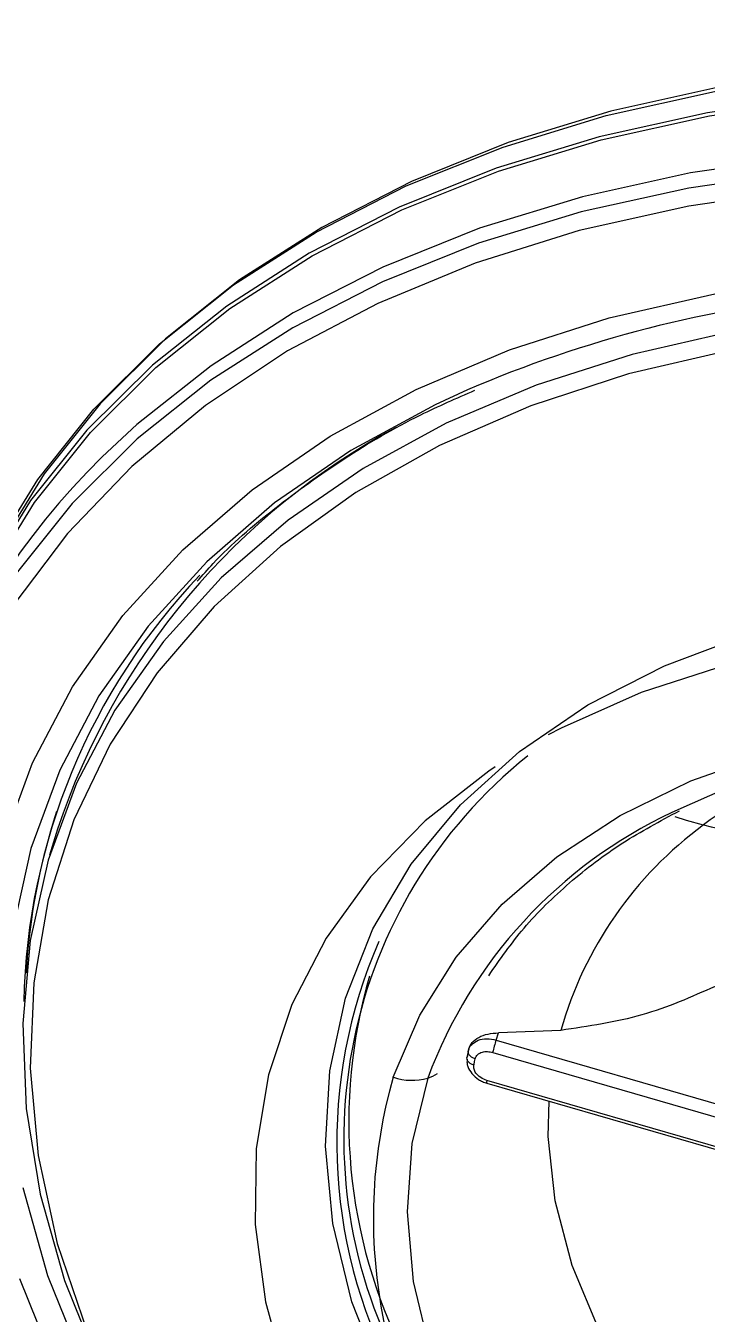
# Model space of a CAD drawing. Extents: x 400 to 501, y 484 to 634.
# Drawn here: x 428.582 to 429.445, y 580.964 to 582.597 of the extents above; entities that cross this region are included whole.
import ezdxf

# ---------------------------------------------------------------- set-up
doc = ezdxf.new("R2010")
doc.units = 0
doc.header["$MEASUREMENT"] = 0
doc.layers.add('DIM', color=3, linetype='Continuous')
doc.layers.add('GEOMETRY', color=3, linetype='Continuous', lineweight=25)

# ---------------------------------------------------------------- blocks, each defined once
blk = doc.blocks.new('2026 GRANDEE')
at = {"layer": 'GEOMETRY'}
for p, q in [((-21.8031, -15.2616), (-21.8131, -15.2946)), ((-21.2473, -15.5289), (-21.2444, -15.5199)), ((-21.1656, -15.5166), (-21.2444, -15.5199)), ((-21.2822, -15.5402), (-21.2826, -15.542)), ((-21.2473, -15.5289), (-20.4925, -15.7475)), ((-21.2835, -15.5465), (-21.2843, -15.5504)), ((-21.2518, -15.5445), (-20.497, -15.7631)), ((-21.2594, -15.5834), (-20.5046, -15.802)), ((-20.5043, -15.7986), (-21.2591, -15.58))]:
    blk.add_line(p, q, dxfattribs=at)
at = {"layer": 'GEOMETRY', "flags": 128}
for points in [[(-20.8225, -14.3011), (-20.9652, -14.3215), (-21.1021, -14.3518), (-21.2323, -14.3917), (-21.3547, -14.4409), (-21.4684, -14.4991), (-21.5725, -14.5658), (-21.6663, -14.6405), (-21.749, -14.7226), (-21.8199, -14.8116), (-21.8787, -14.9066), (-21.888, -14.9245)], [(-21.9476, -15.0548), (-21.9333, -15.0147), (-21.8871, -14.9139), (-21.8282, -14.8185), (-21.757, -14.7293), (-21.674, -14.6469), (-21.58, -14.572), (-21.4755, -14.5051), (-21.3615, -14.4467), (-21.2387, -14.3973), (-21.1081, -14.3573), (-20.9707, -14.3269), (-20.85, -14.3089)], [(-20.8365, -14.3333), (-20.9796, -14.3538), (-21.117, -14.3842), (-21.2476, -14.4242), (-21.3703, -14.4736), (-21.4844, -14.532), (-21.5888, -14.5989), (-21.6829, -14.6738), (-21.7658, -14.7562), (-21.8371, -14.8454), (-21.896, -14.9408), (-21.9422, -15.0416), (-21.9753, -15.1471), (-21.9827, -15.1796)], [(-21.9513, -15.0834), (-21.937, -15.0434), (-21.891, -14.9429), (-21.8322, -14.8479), (-21.7612, -14.7589), (-21.6785, -14.6768), (-21.5847, -14.602), (-21.4806, -14.5353), (-21.3669, -14.4771), (-21.2445, -14.4279), (-21.1143, -14.388), (-20.9774, -14.3577), (-20.8347, -14.3373)], [(-20.8585, -14.4096), (-21.0012, -14.43), (-21.1382, -14.4603), (-21.2684, -14.5002), (-21.3908, -14.5494), (-21.5045, -14.6076), (-21.6086, -14.6744), (-21.7024, -14.7491), (-21.7274, -14.772)], [(-20.8612, -14.4289), (-21.0034, -14.4493), (-21.1399, -14.4795), (-21.2696, -14.5192), (-21.3916, -14.5683), (-21.5049, -14.6263), (-21.6087, -14.6928), (-21.7021, -14.7672), (-21.7845, -14.8491), (-21.8553, -14.9377), (-21.9138, -15.0325), (-21.9597, -15.1326), (-21.9927, -15.2374), (-22.0123, -15.346), (-22.0186, -15.4502)], [(-20.8588, -14.4513), (-21.0035, -14.4721), (-21.1423, -14.5033), (-21.274, -14.5445), (-21.3974, -14.5954), (-21.5116, -14.6556), (-21.6157, -14.7247), (-21.7089, -14.802), (-21.7904, -14.8869), (-21.8595, -14.9788)], [(-19.7001, -16.999), (-19.8445, -17.0089), (-19.9926, -17.0083), (-20.1429, -16.9973), (-20.2944, -16.9758), (-20.4455, -16.9442), (-20.5952, -16.9027), (-20.742, -16.8516), (-20.8848, -16.7913), (-21.0222, -16.7224), (-21.1533, -16.6455), (-21.2767, -16.5613), (-21.3915, -16.4703), (-21.4967, -16.3735), (-21.5915, -16.2716), (-21.6748, -16.1656), (-21.7462, -16.0563), (-21.805, -15.9446), (-21.8506, -15.8315)], [(-21.8721, -15.2789), (-21.8348, -15.1776), (-21.7841, -15.0814), (-21.7205, -14.9911), (-21.6445, -14.9076), (-21.5567, -14.8316), (-21.4579, -14.7636), (-21.3489, -14.7044), (-21.2307, -14.6543), (-21.1042, -14.6139), (-20.9706, -14.5833), (-20.831, -14.5631)], [(-21.2838, -14.705), (-21.3247, -14.7239), (-21.4314, -14.7819), (-21.5281, -14.8483), (-21.614, -14.9228), (-21.6884, -15.0045), (-21.7507, -15.0928), (-21.8003, -15.187), (-21.8367, -15.2861), (-21.8598, -15.3895)], [(-21.8471, -15.7159), (-21.8157, -15.827), (-21.7711, -15.9377), (-21.7136, -16.047), (-21.6437, -16.154), (-21.5621, -16.2578), (-21.4694, -16.3575), (-21.3664, -16.4522), (-21.2541, -16.5412), (-21.1332, -16.6237), (-21.005, -16.699), (-20.8705, -16.7664), (-20.7307, -16.8253), (-20.587, -16.8754), (-20.4406, -16.916), (-20.2926, -16.947), (-20.1444, -16.968), (-19.9972, -16.9788), (-19.8523, -16.9793), (-19.7109, -16.9697)], [(-21.3916, -15.9591), (-21.4301, -15.8604), (-21.4542, -15.7615), (-21.4637, -15.6635), (-21.4583, -15.5678), (-21.4382, -15.4756), (-21.4036, -15.3879), (-21.3549, -15.306), (-21.2928, -15.2307), (-21.218, -15.1632), (-21.1314, -15.1042), (-21.0343, -15.0545), (-20.9277, -15.0147), (-20.8131, -14.9852), (-20.6918, -14.9666)], [(-20.0635, -15.0973), (-20.1933, -15.0597), (-20.3248, -15.0322), (-20.4565, -15.015), (-20.5867, -15.0086), (-20.714, -15.0127), (-20.8369, -15.0276), (-20.9539, -15.0529), (-21.0637, -15.0884), (-21.165, -15.1336), (-21.1814, -15.1423)], [(-21.3777, -15.5759), (-21.3443, -15.4972), (-21.2982, -15.4238), (-21.24, -15.3566), (-21.1705, -15.2966), (-21.0905, -15.2443), (-21.001, -15.2006), (-20.9032, -15.166), (-20.7982, -15.1408), (-20.6875, -15.1254), (-20.5723, -15.12), (-20.4541, -15.1247), (-20.3345, -15.1394), (-20.2149, -15.164), (-20.0969, -15.198), (-19.9819, -15.2411), (-19.8713, -15.2928), (-19.7666, -15.3523), (-19.669, -15.419)], [(-19.364, -15.8158), (-19.3695, -15.8037), (-19.4175, -15.7158), (-19.4779, -15.6306), (-19.5499, -15.5491), (-19.6324, -15.4725), (-19.7244, -15.4018), (-19.8246, -15.3379), (-19.9318, -15.2818), (-20.0443, -15.2341), (-20.1607, -15.1956), (-20.2795, -15.1667), (-20.399, -15.1478), (-20.5176, -15.1392), (-20.6337, -15.1411), (-20.7457, -15.1533), (-20.8521, -15.1757), (-20.9516, -15.208), (-21.0248, -15.2406)], [(-21.2486, -15.1827), (-21.2566, -15.188), (-21.3373, -15.2511), (-21.4064, -15.322), (-21.4629, -15.3999), (-21.5062, -15.4839), (-21.5358, -15.573), (-21.5513, -15.6662), (-21.5526, -15.7624), (-21.5396, -15.8604), (-21.5126, -15.9592), (-21.4717, -16.0575), (-21.4176, -16.1541), (-21.3508, -16.2481), (-21.272, -16.3382), (-21.1824, -16.4234), (-21.0828, -16.5027), (-20.9744, -16.5752), (-20.8586, -16.64), (-20.7367, -16.6963), (-20.61, -16.7436)], [(-20.9848, -15.2564), (-21.0064, -15.2505), (-21.0208, -15.246)], [(-21.3341, -15.5772), (-21.3541, -15.6601), (-21.3603, -15.7464), (-21.3526, -15.8349), (-21.3312, -15.9243), (-21.2962, -16.0136), (-21.2482, -16.1014), (-21.1878, -16.1867), (-21.1158, -16.2681), (-21.0333, -16.3448), (-20.9413, -16.4155), (-20.8411, -16.4793), (-20.7339, -16.5355), (-20.6214, -16.5831), (-20.505, -16.6217), (-20.3862, -16.6506), (-20.2667, -16.6694), (-20.1481, -16.678), (-20.032, -16.6762), (-19.92, -16.664), (-19.8136, -16.6416), (-19.7141, -16.6092), (-19.6231, -16.5674)], [(-20.8644, -16.1968), (-20.9431, -16.128), (-21.0121, -16.0543), (-21.0703, -15.9768), (-21.1169, -15.8965), (-21.1513, -15.8147), (-21.1729, -15.7324), (-21.1815, -15.6509), (-21.1805, -15.6062)]]:
    blk.add_lwpolyline(points, dxfattribs=at)
at = {"layer": 'GEOMETRY', "color": 4, "flags": 128}
for points in [[(-20.8235, -14.6125), (-20.9463, -14.6308), (-21.0751, -14.6602), (-21.1969, -14.6992), (-21.3109, -14.7474), (-21.4159, -14.8045), (-21.5111, -14.87), (-21.5957, -14.9433), (-21.669, -15.0238), (-21.7303, -15.1107), (-21.7791, -15.2034), (-21.815, -15.3011), (-21.8377, -15.4029), (-21.847, -15.5079), (-21.8429, -15.6154), (-21.8252, -15.7242), (-21.7943, -15.8336), (-21.7504, -15.9426)], [(-20.8112, -14.6341), (-20.9485, -14.6542), (-21.0797, -14.6847), (-21.2036, -14.7252), (-21.3191, -14.7755), (-21.425, -14.835), (-21.5205, -14.9033), (-21.6047, -14.9796), (-21.6768, -15.0634), (-21.7362, -15.1538), (-21.7823, -15.25), (-21.8147, -15.3512), (-21.8332, -15.4564), (-21.8375, -15.5647), (-21.8276, -15.6752), (-21.8036, -15.7867), (-21.7657, -15.8983), (-21.7143, -16.0091), (-21.6498, -16.1179), (-21.5729, -16.2238), (-21.5572, -16.2431)]]:
    blk.add_lwpolyline(points, dxfattribs=at)
at = {"layer": 'GEOMETRY'}
for centre, radius, start, end in [((-20.6665, -16.1438), 1.5656, 95.5456, 113.2226), ((-20.946, -15.5488), 0.904, 118.2654, 161.4728), ((-21.1125, -15.4396), 0.9076, 132.6438, 185.8287), ((-21.0373, -15.4976), 0.8088, 136.3917, 178.7662), ((-20.8195, -15.6537), 0.6209, 128.666, 207.8484), ((-20.5794, -15.7937), 0.6731, 112.4947, 127.0323), ((-21.0436, -15.4893), 0.8006, 161.8025, 176.7458), ((-20.7684, -15.7866), 0.6032, 115.1503, 159.6884), ((-20.695, -15.6505), 0.4892, 126.3268, 164.1143), ((-20.903, -14.9476), 0.3194, 255.1609, 284.2), ((-20.8115, -15.6594), 0.6378, 156.3813, 207.5047), ((-20.7771, -15.6321), 0.657, 163.7106, 206.8087), ((-21.1245, -15.5725), 0.1304, 160.4664, 167.6101), ((-21.3479, -15.5321), 0.0471, 287.0485, 303.6927), ((-20.7569, -15.7548), 0.6461, 163.9232, 215.9346), ((-21.3538, -15.5078), 0.0721, 250.7038, 285.8736), ((-21.2534, -15.5823), 0.00615, 158.5715, 190.3963)]:
    blk.add_arc(centre, radius, start, end, dxfattribs=at)
at = {"layer": 'GEOMETRY', "ltscale": 16}
for points, knots in [([(-16.8763, -18.0406), (-16.8054, -18.0307), (-16.6635, -18.0107), (-16.4608, -17.964), (-16.287, -17.9034), (-16.1444, -17.8305), (-16.0312, -17.7514), (-15.9358, -17.6597), (-15.8601, -17.5569), (-15.8053, -17.4443), (-15.7713, -17.324), (-15.7568, -17.1983), (-15.7601, -17.0547), (-15.7854, -16.894), (-15.8357, -16.7177), (-15.9166, -16.5126), (-16.0365, -16.2808), (-16.2025, -16.0259), (-16.3951, -15.7779), (-16.6342, -15.5107), (-16.9232, -15.2275), (-17.2617, -14.9318), (-17.6421, -14.6297), (-18.066, -14.3228), (-18.5345, -14.0128), (-19.0195, -13.7162), (-19.5182, -13.4317), (-20.0704, -13.1347), (-20.6762, -12.8258), (-21.334, -12.505), (-21.9972, -12.1911), (-22.4417, -11.9856), (-22.664, -11.8829)], [0, 0, 0, 0, 0.020902, 0.0418582, 0.0628807, 0.0786729, 0.0944594, 0.1102111, 0.1259093, 0.1415875, 0.1572531, 0.1728962, 0.1885039, 0.2092532, 0.2300006, 0.2507677, 0.2819045, 0.3130119, 0.3441051, 0.3752187, 0.4167598, 0.4583697, 0.4999497, 0.5497847, 0.5996604, 0.6495613, 0.6993978, 0.7493139, 0.8118677, 0.8745148, 0.9372502, 1, 1, 1, 1]), ([(-18.4144, -17.3719), (-18.5586, -17.3693), (-18.847, -17.364), (-19.2824, -17.3438), (-19.7201, -17.3114), (-20.1118, -17.2657), (-20.4553, -17.2041), (-20.7477, -17.1294), (-21.0084, -17.0346), (-21.2329, -16.9256), (-21.4214, -16.8103), (-21.5924, -16.68), (-21.7606, -16.5218), (-21.918, -16.3352), (-22.059, -16.1227), (-22.1938, -15.8693), (-22.3137, -15.5758), (-22.4258, -15.2077), (-22.5107, -14.8038), (-22.5676, -14.3657), (-22.5759, -14.0776), (-22.5801, -13.9335)], [0, 0, 0, 0, 0.062446, 0.124945, 0.187308, 0.249767, 0.291526, 0.333167, 0.374716, 0.405947, 0.437184, 0.468407, 0.499619, 0.541309, 0.583045, 0.624776, 0.687329, 0.74995, 0.833391, 0.916662, 1, 1, 1, 1]), ([(-18.033, -18.1375), (-18.2036, -18.1336), (-18.5448, -18.1259), (-19.0606, -18.0999), (-19.5797, -18.0645), (-20.016, -18.0257), (-20.3669, -17.9848), (-20.6308, -17.9461), (-20.8937, -17.8937), (-21.1523, -17.8192), (-21.4018, -17.7181), (-21.6406, -17.5965), (-21.8695, -17.4617), (-22.1114, -17.3006), (-22.3571, -17.1076), (-22.5916, -16.8781), (-22.7897, -16.6342), (-22.9538, -16.3814), (-23.0886, -16.1241), (-23.2169, -15.8216), (-23.3287, -15.4748), (-23.4154, -15.0861), (-23.4712, -14.6987), (-23.4847, -14.4419), (-23.4914, -14.3133)], [0, 0, 0, 0, 0.062453, 0.124913, 0.187383, 0.249742, 0.280998, 0.31232, 0.343605, 0.374793, 0.405981, 0.437221, 0.46847, 0.499697, 0.541336, 0.583044, 0.624774, 0.666476, 0.708188, 0.749936, 0.812533, 0.875063, 0.937466, 1, 1, 1, 1])]:
    blk.add_open_spline(points, degree=3, knots=knots, dxfattribs=at)
at = {"layer": 'GEOMETRY', "color": 4}
blk.add_open_spline([(-17.4301, -17.1184), (-17.3985, -17.0706), (-17.3353, -16.975), (-17.2954, -16.8098), (-17.2924, -16.6375), (-17.326, -16.4422), (-17.3986, -16.2273), (-17.5099, -15.9961), (-17.6685, -15.7314), (-17.8839, -15.4368), (-18.1637, -15.1182), (-18.4745, -14.813), (-18.848, -14.4887), (-19.2885, -14.1511), (-19.7963, -13.8047), (-20.3238, -13.477), (-20.8688, -13.1676), (-21.4283, -12.875), (-21.8114, -12.6937), (-22.0032, -12.603)], degree=3, knots=[0, 0, 0, 0, 0.031543, 0.063132, 0.094641, 0.126041, 0.167822, 0.209402, 0.250953, 0.313288, 0.375547, 0.437853, 0.500285, 0.583537, 0.666681, 0.74995, 0.833109, 0.916463, 1, 1, 1, 1], dxfattribs=at)
at = {"layer": 'GEOMETRY'}
for points, knots in [([(-21.626, -14.9476), (-21.6194, -14.94), (-21.5906, -14.9069), (-21.5289, -14.8544), (-21.4414, -14.7913), (-21.3563, -14.7413), (-21.2976, -14.7156), (-21.2744, -14.7054)], [0, 0, 0, 0, 0.0753345, 0.3292162, 0.5824609, 0.8351628, 1, 1, 1, 1]), ([(-21.2569, -15.4473), (-21.2427, -15.4269), (-21.2137, -15.3851), (-21.1561, -15.3291), (-21.0906, -15.2787), (-21.0398, -15.2514), (-21.0154, -15.2383)], [0, 0, 0, 0, 0.24717, 0.505476, 0.761683, 1, 1, 1, 1]), ([(-20.9701, -15.4609), (-21.0002, -15.4743), (-21.0605, -15.5011), (-21.1305, -15.5114), (-21.1656, -15.5166)], [0, 0, 0, 0, 0.499999, 1, 1, 1, 1]), ([(-21.2822, -15.5402), (-21.2811, -15.5374), (-21.2788, -15.5318), (-21.2698, -15.525), (-21.2578, -15.5206), (-21.2489, -15.5201), (-21.2444, -15.5199)], [0, 0, 0, 0, 0.241639, 0.487791, 0.7398, 1, 1, 1, 1]), ([(-21.2826, -15.542), (-21.2828, -15.5428), (-21.283, -15.5441), (-21.2833, -15.5454), (-21.2834, -15.546)], [0, 0, 0, 0, 0.56, 1, 1, 1, 1]), ([(-21.2741, -15.5527), (-21.2754, -15.5522), (-21.2781, -15.5511), (-21.2812, -15.5484), (-21.2829, -15.5451), (-21.2827, -15.543), (-21.2826, -15.542)], [0, 0, 0, 0, 0.241096, 0.5, 0.758905, 1, 1, 1, 1]), ([(-21.2826, -15.542), (-21.2819, -15.5391), (-21.2811, -15.536), (-21.2782, -15.5342), (-21.2781, -15.5341)], [0, 0, 0, 0, 0.958925, 1, 1, 1, 1]), ([(-21.2781, -15.5341), (-21.2757, -15.5322), (-21.2709, -15.5284), (-21.2595, -15.5265), (-21.2514, -15.5281), (-21.2473, -15.5289)], [0, 0, 0, 0, 0.323443, 0.661411, 1, 1, 1, 1]), ([(-21.2757, -15.5606), (-21.277, -15.5601), (-21.2798, -15.5591), (-21.2828, -15.5564), (-21.2846, -15.5532), (-21.2844, -15.5511), (-21.2843, -15.55)], [0, 0, 0, 0, 0.241095, 0.499999, 0.758904, 1, 1, 1, 1]), ([(-21.2842, -15.553), (-21.2843, -15.5546), (-21.2846, -15.5577), (-21.2831, -15.564), (-21.2787, -15.5716), (-21.2714, -15.5779), (-21.2647, -15.5817), (-21.261, -15.5829), (-21.2592, -15.5835)], [0, 0, 0, 0, 0.132824, 0.261482, 0.510747, 0.754766, 0.876755, 1, 1, 1, 1]), ([(-21.2834, -15.546), (-21.2836, -15.5468), (-21.2838, -15.5478), (-21.284, -15.5489), (-21.2841, -15.5492)], [0, 0, 0, 0, 0.707359, 1, 1, 1, 1]), ([(-21.2757, -15.5606), (-21.2754, -15.5591), (-21.2749, -15.5565), (-21.2743, -15.5538), (-21.2741, -15.5527)], [0, 0, 0, 0, 0.560002, 1, 1, 1, 1]), ([(-21.2741, -15.5527), (-21.2733, -15.5508), (-21.2717, -15.547), (-21.2656, -15.5439), (-21.2586, -15.5431), (-21.2541, -15.5441), (-21.2518, -15.5445)], [0, 0, 0, 0, 0.278678, 0.557972, 0.778901, 1, 1, 1, 1]), ([(-21.2591, -15.58), (-21.2619, -15.5789), (-21.2674, -15.5768), (-21.2731, -15.5713), (-21.2759, -15.5656), (-21.2758, -15.5623), (-21.2757, -15.5606)], [0, 0, 0, 0, 0.278395, 0.557716, 0.778792, 1, 1, 1, 1])]:
    blk.add_open_spline(points, degree=3, knots=knots, dxfattribs=at)

msp = doc.modelspace()

# ---------------------------------------------------------------- block references
at = {"layer": 'DIM'}
msp.add_blockref('2026 GRANDEE', (450.4248, 596.8403), dxfattribs=at)

doc.saveas('drawing.dxf')
